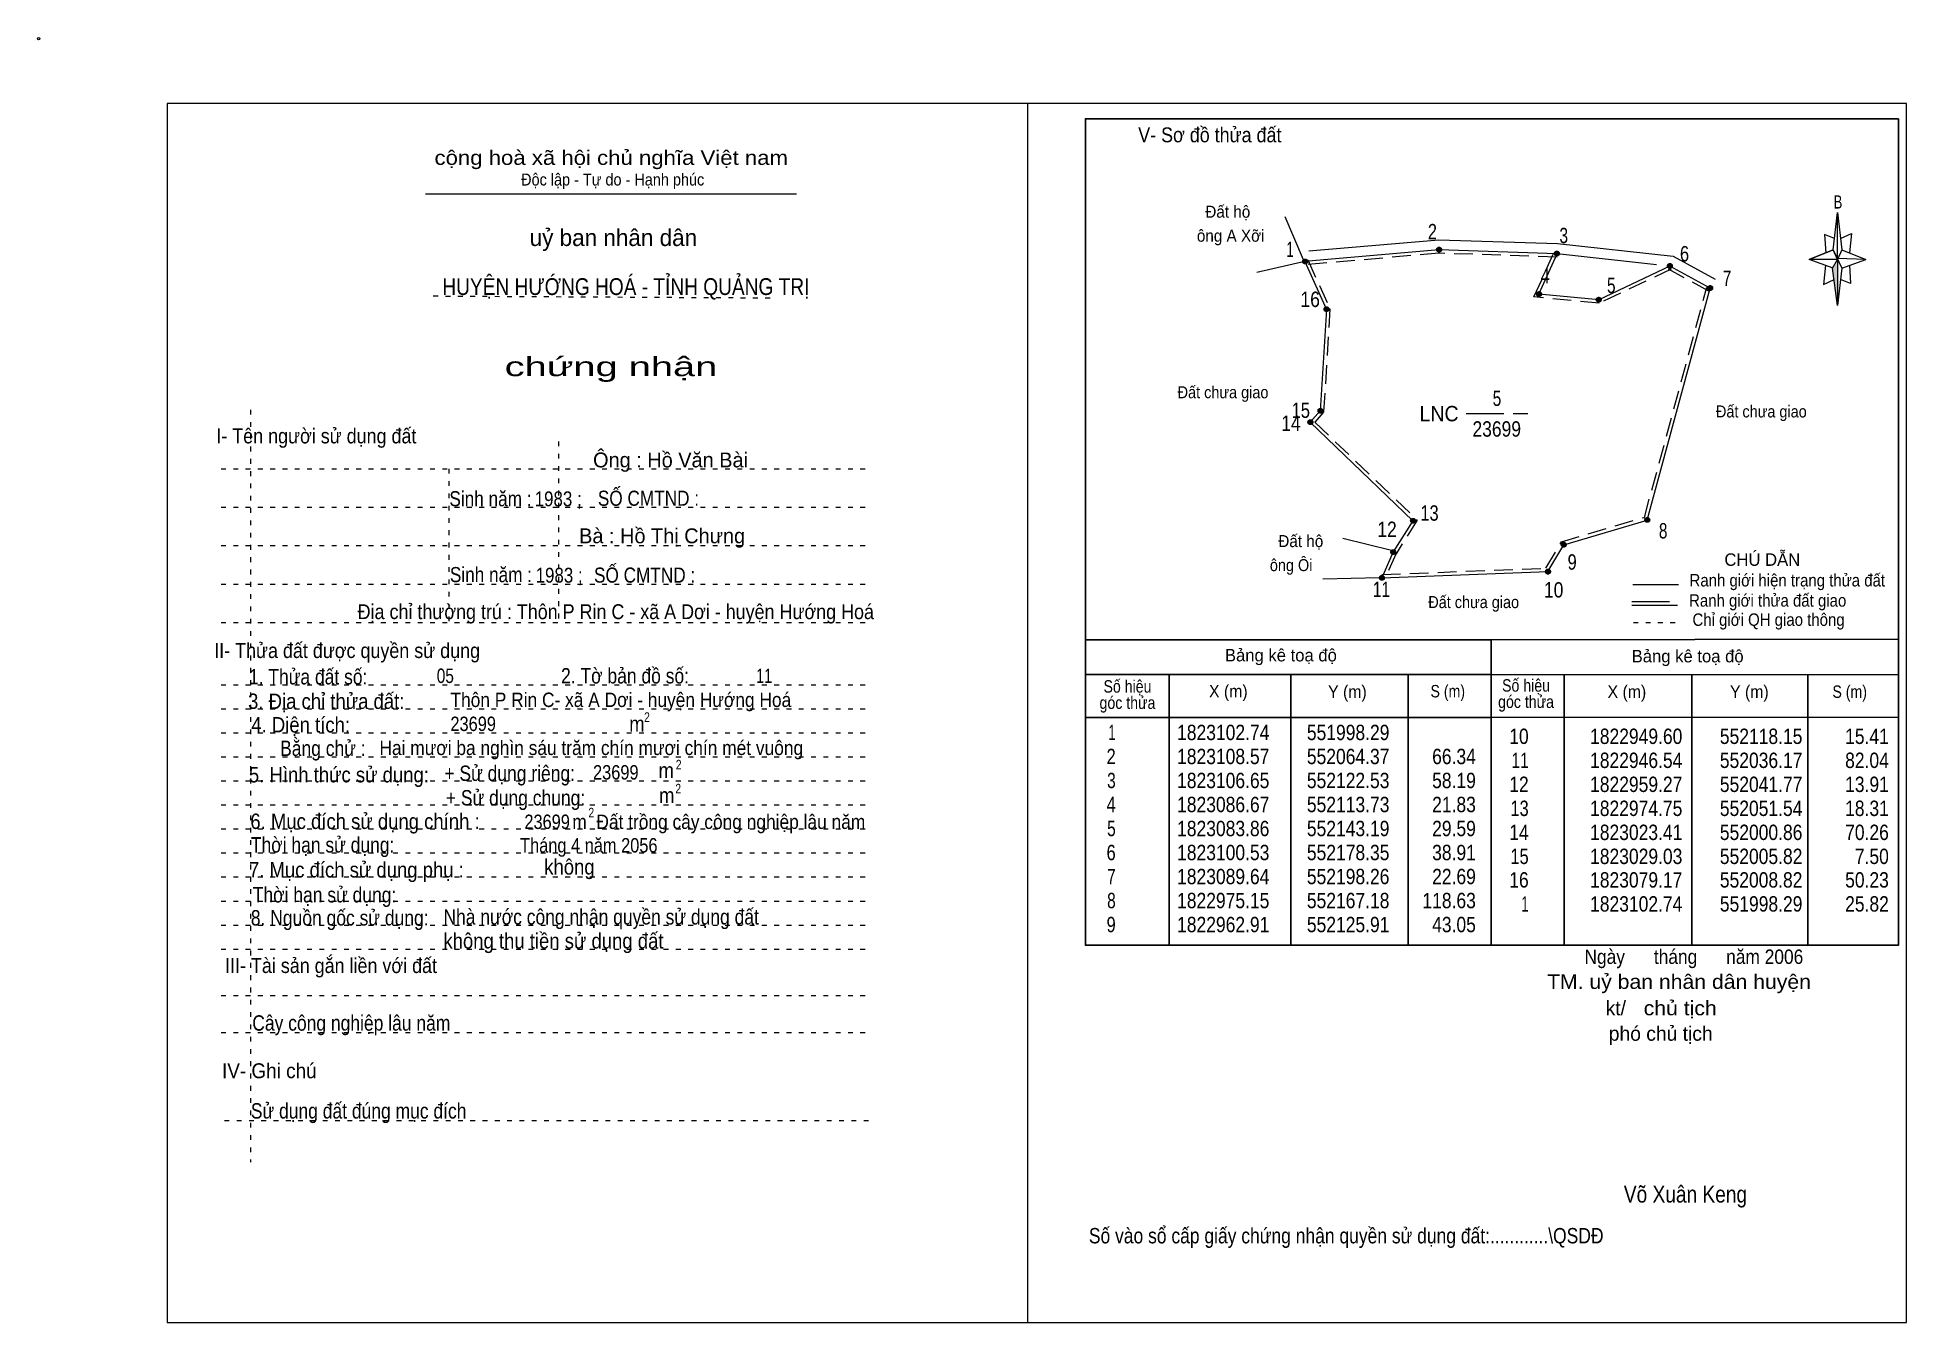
# Model space of a CAD drawing. Header units: centimetres. Extents: x -1.6 to 37.4, y -1.3 to 25.5.
import ezdxf
from ezdxf.enums import TextEntityAlignment as Align

# ---------------------------------------------------------------- set-up
doc = ezdxf.new("R2010")
doc.units = ezdxf.units.CM
doc.header["$LTSCALE"] = 0.13
for name, pattern in [('DOTTED', [1.5, 0.3, -1.2]), ('LONG_DASHED', [7.5, 6, -1.5]), ('MEDIUM_DASHED', [4.5, 3, -1.5])]:
    doc.linetypes.add(name, pattern=pattern)
for name, color, linetype, lineweight in [('1', 7, 'DOTTED', 13), ('10', 7, 'Continuous', 13), ('2', 7, 'Continuous', 25), ('22', 7, 'Continuous', 13), ('3', 7, 'Continuous', 13), ('30', 7, 'Continuous', 13), ('32', 7, 'LONG_DASHED', 13), ('33', 7, 'LONG_DASHED', 13), ('35', 7, 'Continuous', 13)]:
    doc.layers.add(name, color=color, linetype=linetype, lineweight=lineweight)

msp = doc.modelspace()

# ---------------------------------------------------------------- hatches: boundary and pattern name
at = {"layer": '30'}
msp.add_hatch(color=256, dxfattribs=at).paths.add_polyline_path([(35.91, 20.87), (35.91, 19.91), (35.81, 20.69)])
at = {"layer": '32'}
for points in [[(27.6632, 21.0741, 1), (27.5632, 21.0741, 1)], [(30.1165, 20.9932, 1), (30.0165, 20.9932, 1)], [(24.8757, 20.8282, 1), (24.7757, 20.8282, 1)], [(32.4712, 20.735, 1), (32.3712, 20.735, 1)], [(33.311, 20.2756, 1), (33.211, 20.2756, 1)], [(25.3199, 19.834, 1), (25.2199, 19.834, 1)], [(29.7453, 20.1503, 1), (29.6453, 20.1503, 1)], [(30.988, 20.0318, 1), (30.888, 20.0318, 1)], [(24.9841, 17.4819, 1), (24.8841, 17.4819, 1)], [(25.1934, 17.7189, 1), (25.0934, 17.7189, 1)], [(27.122, 15.4292, 1), (27.022, 15.4292, 1)], [(32, 15.4461, 1), (31.9, 15.4461, 1)], [(26.7098, 14.7763, 1), (26.6098, 14.7763, 1)], [(30.2591, 14.9298, 1), (30.1591, 14.9298, 1)], [(29.9318, 14.3684, 1), (29.8318, 14.3684, 1)], [(26.4736, 14.2393, 1), (26.3736, 14.2393, 1)]]:
    msp.add_hatch(color=256, dxfattribs=at).paths.add_polyline_path(points)

# ---------------------------------------------------------------- linework, layer by layer
at = {"layer": '1', "linetype": 'Continuous'}
msp.add_line((6.51, 22.24), (14.23, 22.24), dxfattribs=at)
at = {"layer": '1'}
for p, q in [((6.67, 20.11), (13.82, 20.07)), ((2.86, 17.74), (2.86, 2.07)), ((9.28, 17.08), (9.28, 13.31)), ((2.25, 16.51), (15.75, 16.51)), ((6.99, 16.51), (6.99, 13.31)), ((2.25, 15.71), (15.75, 15.71)), ((2.25, 14.91), (15.75, 14.91)), ((2.25, 14.11), (15.75, 14.11)), ((2.25, 13.31), (15.75, 13.31)), ((2.25, 12.01), (15.75, 12.01)), ((2.25, 11.51), (15.75, 11.51)), ((2.25, 11.01), (15.75, 11.01)), ((2.25, 10.51), (15.75, 10.51)), ((2.25, 10.01), (15.75, 10.01)), ((2.25, 9.51), (15.75, 9.51)), ((2.25, 9.01), (15.75, 9.01)), ((2.25, 8.51), (15.75, 8.51)), ((2.25, 8.01), (15.75, 8.01)), ((2.25, 7.51), (15.75, 7.51)), ((2.25, 7.01), (15.75, 7.01)), ((2.25, 6.51), (15.75, 6.51)), ((2.25, 5.54), (15.75, 5.54)), ((2.25, 4.77), (15.75, 4.77)), ((2.32, 2.94), (15.82, 2.94))]:
    msp.add_line(p, q, dxfattribs=at)
at = {"layer": '10'}
for p, q in [((24.79, 20.86), (24.41, 21.76)), ((24.82, 20.83), (23.82, 20.6)), ((26.62, 14.81), (25.61, 15.06)), ((26.37, 14.24), (25.19, 14.21))]:
    msp.add_line(p, q, dxfattribs=at)
at = {"layer": '10', "linetype": 'MEDIUM_DASHED'}
for p, q in [((33.23, 20.21), (32.39, 20.67)), ((26.72, 14.75), (26.48, 14.21))]:
    msp.add_line(p, q, dxfattribs=at)
at = {"layer": '10', "lineweight": 25}
for p, q in [((28.7, 12.95), (37.18, 12.96)), ((28.7, 12.23), (37.18, 12.22)), ((30.22, 12.23), (30.22, 6.59)), ((32.88, 12.23), (32.88, 6.59)), ((35.29, 12.23), (35.29, 6.59)), ((28.7, 11.33), (37.18, 11.34))]:
    msp.add_line(p, q, dxfattribs=at)
at = {"layer": '10'}
for points in [[(30.07, 20.99), (27.61, 21.07), (24.82, 20.83)], [(24.82, 20.83), (25.27, 19.83), (25.14, 17.72), (24.93, 17.48), (27.07, 15.43), (26.66, 14.78), (26.42, 14.24)], [(26.42, 14.24), (29.88, 14.37), (30.21, 14.93), (31.95, 15.44), (33.26, 20.27), (32.42, 20.73)], [(32.42, 20.73), (30.94, 20.03), (29.69, 20.15), (30.07, 20.99)]]:
    msp.add_lwpolyline(points, dxfattribs=at)
at = {"layer": '10', "linetype": 'MEDIUM_DASHED'}
for points in [[(32.45, 20.67), (30.95, 19.96), (29.59, 20.09), (30.01, 21.02)], [(30.07, 20.92), (27.61, 21), (24.83, 20.76)], [(24.88, 20.86), (25.34, 19.84), (25.21, 17.69), (25.03, 17.48), (27.16, 15.44), (26.72, 14.74)], [(26.42, 14.31), (29.84, 14.44), (30.16, 14.99), (31.89, 15.5), (33.19, 20.29)]]:
    msp.add_lwpolyline(points, dxfattribs=at)
at = {"layer": '10'}
msp.add_circle((-1.55, 25.47), 0.025, dxfattribs=at)
at = {"layer": '2'}
for p, q in [((20.25, 12.95), (28.7, 12.95)), ((28.7, 6.59), (28.7, 12.95)), ((20.25, 12.23), (28.7, 12.23)), ((21.99, 6.59), (21.99, 12.23)), ((24.53, 10.89), (24.53, 12.23)), ((26.97, 12.23), (26.97, 6.59)), ((20.25, 11.33), (28.7, 11.33))]:
    msp.add_line(p, q, dxfattribs=at)
msp.add_lwpolyline([(37.18, 23.8), (20.25, 23.8), (20.25, 6.59), (37.18, 6.59)], close=True, dxfattribs=at)
msp.add_lwpolyline([(24.53, 6.59), (24.53, 10.39), (24.53, 10.89)], dxfattribs=at)
at = {"layer": '22'}
msp.add_line((32.14, 20.76), (30.07, 20.99), dxfattribs=at)
msp.add_lwpolyline([(24.9, 21.05), (27.61, 21.28), (30.08, 21.2), (32.49, 20.94), (33.36, 20.46)], dxfattribs=at)
at = {"layer": '3'}
msp.add_line((19.04, 24.12), (19.04, -1.27), dxfattribs=at)
for points in [[(19.04, 24.12), (1.13, 24.12), (1.13, -1.27), (19.04, -1.27)], [(19.04, -1.27), (37.35, -1.27), (37.35, 24.12), (19.04, 24.12)]]:
    msp.add_lwpolyline(points, dxfattribs=at)
at = {"layer": '30'}
for p, q in [((35.82, 21.07), (35.91, 21.85)), ((36, 21.07), (36.5, 20.87)), ((35.82, 20.69), (35.32, 20.87)), ((36, 20.69), (35.91, 19.91)), ((36.16, 20.75), (36.18, 20.37)), ((36.18, 20.37), (35.97, 20.45))]:
    msp.add_line(p, q, dxfattribs=at)
for points in [[(35.91, 21.85), (36, 21.07), (35.91, 20.87)], [(35.91, 20.87), (35.32, 20.87), (35.82, 21.07), (36, 20.69), (36.5, 20.87), (35.91, 20.89)], [(35.91, 20.87), (35.91, 19.91), (35.81, 20.69)]]:
    msp.add_lwpolyline(points, close=True, dxfattribs=at)
for points in [[(35.97, 21.31), (36.2, 21.41), (36.16, 21.01)], [(35.91, 20.87), (35.82, 21.07), (35.32, 20.87)], [(35.85, 21.31), (35.64, 21.39), (35.67, 21.01)], [(35.66, 20.75), (35.62, 20.35), (35.84, 20.45)], [(35.91, 20.87), (36, 20.69), (36.5, 20.87)]]:
    msp.add_lwpolyline(points, dxfattribs=at)
at = {"layer": '32'}
for centre in [(27.6132, 21.0741), (30.0665, 20.9932), (24.8257, 20.8282), (32.4212, 20.735), (33.261, 20.2756), (25.2699, 19.834), (29.6953, 20.1503), (30.938, 20.0318), (24.9341, 17.4819), (25.1434, 17.7189), (27.072, 15.4292), (31.95, 15.4461), (26.6598, 14.7763), (30.2091, 14.9298), (29.8818, 14.3684), (26.4236, 14.2393)]:
    msp.add_circle(centre, 0.05, dxfattribs=at)
at = {"layer": '33'}
msp.add_line((28.18, 17.66), (29.46, 17.66), dxfattribs=at)
at = {"layer": '35'}
for p, q in [((31.65, 14.1), (32.6, 14.1)), ((31.63, 13.67), (32.58, 13.67))]:
    msp.add_line(p, q, dxfattribs=at)
at = {"layer": '35', "linetype": 'LONG_DASHED'}
msp.add_line((31.63, 13.75), (32.58, 13.75), dxfattribs=at)
at = {"layer": '35', "linetype": 'DOTTED'}
msp.add_line((31.66, 13.31), (32.65, 13.31), dxfattribs=at)

# ---------------------------------------------------------------- texts
at = {"layer": '1'}
for s, height, width, p in [('V- Sơ đồ thửa đất', 0.31, 0.9, (22.84, 23.31)), ('cộng hoà xã hội chủ nghĩa Việt nam', 0.3, 1.15, (10.375, 22.84)), ('Độc lập - Tự do - Hạnh phúc', 0.25, 0.9, (10.405, 22.41)), ('chứng nhận', 0.4, 1.55, (10.37, 18.44)), ('I- Tên người sử dụng đất', 0.31, 0.9, (4.235, 17.04)), ('II- Thửa đất được quyền sử dụng', 0.31, 0.9, (4.875, 12.57)), ('III- Tài sản gắn liền với đất', 0.31, 0.9, (4.54, 6.01)), ('IV- Ghi chú', 0.31, 0.95, (3.255, 3.82))]:
    msp.add_text(s, height=height, dxfattribs=dict(at, width=width)).set_placement(p, align=Align.CENTER)
msp.add_text('uỷ ban nhân dân', height=0.35, dxfattribs=at).set_placement((10.42, 21.15), align=Align.CENTER)
at = {"layer": '10'}
for s, width, p in [('  Đất hộ', 0.95, (22.57, 21.74)), ('ông A Xỡi', 0.95, (22.57, 21.24)), ('  Đất hộ', 0.95, (24.09, 14.88)), ('ông Ôi', 0.9, (24.09, 14.38))]:
    msp.add_text(s, height=0.25, dxfattribs=dict(at, width=width)).set_placement(p)
for s, height, width, p in [('Đất chưa giao', 0.25, 0.9, (23.115, 17.98)), ('Đất chưa giao', 0.25, 0.9, (34.325, 17.58)), ('Sinh năm :', 0.3149, 0.85, (7.86, 15.73)), ('1983 ;', 0.31, 0.85, (9.27, 15.73)), ('SỐ CMTND :', 0.3149, 0.85, (11.15, 15.74)), ('Sinh năm :', 0.3149, 0.85, (7.87, 14.15)), ('1983 ;', 0.31, 0.85, (9.29, 14.14)), ('SỐ CMTND :', 0.3149, 0.85, (11.07, 14.14)), ('Địa chỉ thường trú : Thôn P Rin C - xã A Dơi - huyện Hướng Hoá', 0.31, 0.9, (10.47, 13.38)), ('Đất chưa giao', 0.25, 0.9, (28.335, 13.61)), ('05', 0.3, 0.8, (6.92, 12.05)), ('11', 0.3, 0.75, (13.56, 12.05)), ('Thôn P Rin C- xã A Dơi - huyện Hướng Hoá ', 0.3, 0.9, (10.625, 11.55)), ('23699', 0.3, 0.85, (7.5, 11.05)), ('Hai mươi ba nghìn sáu trăm chín mươi chín mét vuông ', 0.3, 0.9, (10.01, 10.55)), ('23699', 0.3, 0.85, (10.47, 10.04)), ('m  Đất trồng cây công nghiệp lâu năm ', 0.3, 0.9, (12.665, 9.01)), ('23699', 0.3, 0.85, (9.04, 9.01)), ('Tháng 4 năm 2056 ', 0.3, 0.85, (9.955, 8.52)), ('Ngày      tháng      năm 2006', 0.3, 0.9, (32.92, 6.2)), ('TM. uỷ ban nhân dân huyện', 0.3, 1.1, (32.61, 5.68)), ('chủ tịch', 0.3, 1.1, (32.635, 5.13)), ('Võ Xuân Keng ', 0.35, 0.85, (32.8, 1.23))]:
    msp.add_text(s, height=height, dxfattribs=dict(at, width=width)).set_placement(p, align=Align.CENTER)
for s, height, p in [('Ông : Hồ Văn Bài', 0.31, (11.61, 16.54)), ('Bà : Hồ Thị Chưng', 0.31, (11.435, 14.96)), ('kt/ ', 0.3, (31.35, 5.13)), ('phó chủ tịch ', 0.3, (32.285, 4.6))]:
    msp.add_text(s, height=height, dxfattribs=at).set_placement(p, align=Align.CENTER)
at = {"layer": '2'}
for s, height, width, p in [('HUYỆN HƯỚNG HOÁ - TỈNH QUẢNG TRỊ', 0.35, 0.85, (10.68, 20.13)), ('Số hiệu', 0.2591, 0.85, (21.125, 11.85)), ('Số hiệu', 0.2591, 0.85, (29.425, 11.87)), ('3. Địa chỉ thửa đất:', 0.32, 0.9, (4.44, 11.51)), ('góc thửa', 0.2591, 0.85, (21.125, 11.51)), ('X (m)', 0.2591, 0.95, (23.225, 11.75)), ('Y (m)', 0.2591, 0.95, (25.705, 11.74)), ('S (m)', 0.2591, 0.85, (27.795, 11.75)), ('góc thửa', 0.2591, 0.85, (29.425, 11.53)), ('X (m)', 0.2591, 0.95, (31.525, 11.74)), ('Y (m)', 0.2591, 0.95, (34.075, 11.74)), ('S (m)', 0.2591, 0.85, (36.165, 11.74)), ('Số vào sổ cấp giấy chứng nhận quyền sử dụng đất:............\\QSDĐ', 0.32, 0.85, (25.68, 0.38))]:
    msp.add_text(s, height=height, dxfattribs=dict(at, width=width)).set_placement(p, align=Align.CENTER)
for p in [(24.32, 12.5), (32.79, 12.48)]:
    msp.add_text('Bảng kê toạ độ', height=0.2591, dxfattribs=at).set_placement(p, align=Align.CENTER)
for s, height, width, p in [('1. Thửa đất số:', 0.32, 0.85, (2.83, 12.02)), ('2. Tờ bản đồ số:', 0.32, 0.85, (9.33, 12.04)), ('4. Diện tích:', 0.32, 0.9, (2.88, 11.02)), ('m', 0.32, 0.9, (10.75, 11.04)), ('2', 0.2, 0.8, (11.06, 11.24)), ('Bằng chử :', 0.32, 0.85, (3.48, 10.53)), ('5. Hình thức sử dụng:', 0.32, 0.9, (2.83, 9.98)), ('+ Sử dụng riêng:', 0.32, 0.85, (6.9, 10.01)), ('m', 0.32, 0.9, (11.36, 10.07)), ('2', 0.2, 0.8, (11.72, 10.25)), ('+ Sử dụng chung:', 0.32, 0.85, (6.93, 9.5)), ('m', 0.32, 0.9, (11.37, 9.55)), ('2', 0.2, 0.8, (11.71, 9.75)), ('6. Mục đích sử dụng chính : ', 0.32, 0.9, (2.86, 9.01)), ('2', 0.2, 0.8, (9.9, 9.25)), ('Thời hạn sử dụng: ', 0.32, 0.85, (2.87, 8.52)), ('7. Mục đích sử dụng phụ : ', 0.32, 0.9, (2.83, 8)), ('không', 0.32, 0.9, (8.98, 8.06)), ('Thời hạn sử dụng: ', 0.32, 0.85, (2.91, 7.48)), ('8. Nguồn gốc sử dụng: ', 0.32, 0.85, (2.87, 7)), ('Nhà nước công nhận quyền sử dụng đất  ', 0.32, 0.85, (6.88, 7.02)), ('không thu tiền sử dụng đất', 0.32, 0.9, (6.88, 6.52)), ('Cây công nghiệp lâu năm', 0.32, 0.85, (2.9, 4.81)), ('Sử dụng đất đúng mục đích', 0.32, 0.85, (2.87, 2.98))]:
    msp.add_text(s, height=height, dxfattribs=dict(at, width=width)).set_placement(p)
at = {"layer": '30', "width": 0.75}
msp.add_text('B', height=0.2756, dxfattribs=at).set_placement((35.92, 21.93), align=Align.CENTER)
at = {"layer": '30'}
for s, width, p in [('1', 0.65, (20.88, 10.86)), ('1823102.74', 0.85, (24.08, 10.86)), ('551998.29', 0.85, (26.58, 10.86)), ('551998.29', 0.85, (26.58, 10.86)), ('10', 0.85, (29.48, 10.78)), ('1822949.60', 0.85, (32.68, 10.78)), ('552118.15', 0.85, (35.18, 10.78)), ('15.41', 0.85, (36.98, 10.78)), ('2', 0.8, (20.88, 10.36)), ('1823108.57', 0.85, (24.08, 10.36)), ('552064.37', 0.85, (26.58, 10.36)), ('66.34', 0.85, (28.38, 10.36)), ('11', 0.75, (29.48, 10.28)), ('1822946.54', 0.85, (32.68, 10.28)), ('552036.17', 0.85, (35.18, 10.28)), ('82.04', 0.85, (36.98, 10.28)), ('3', 0.75, (20.88, 9.86)), ('1823106.65', 0.85, (24.08, 9.86)), ('552122.53', 0.85, (26.58, 9.86)), ('58.19', 0.85, (28.38, 9.86)), ('12', 0.85, (29.48, 9.78)), ('1822959.27', 0.85, (32.68, 9.78)), ('552041.77', 0.85, (35.18, 9.78)), ('13.91', 0.85, (36.98, 9.78)), ('4', 0.8, (20.88, 9.36)), ('1823086.67', 0.85, (24.08, 9.36)), ('552113.73', 0.85, (26.58, 9.36)), ('21.83', 0.85, (28.38, 9.36)), ('13', 0.8, (29.48, 9.28)), ('1822974.75', 0.85, (32.68, 9.28)), ('552051.54', 0.85, (35.18, 9.28)), ('18.31', 0.85, (36.98, 9.28)), ('5', 0.75, (20.88, 8.86)), ('1823083.86', 0.85, (24.08, 8.86)), ('552143.19', 0.85, (26.58, 8.86)), ('29.59', 0.85, (28.38, 8.86)), ('14', 0.85, (29.48, 8.78)), ('1823023.41', 0.85, (32.68, 8.78)), ('552000.86', 0.85, (35.18, 8.78)), ('70.26', 0.85, (36.98, 8.78)), ('6', 0.8, (20.88, 8.36)), ('1823100.53', 0.85, (24.08, 8.36)), ('552178.35', 0.85, (26.58, 8.36)), ('38.91', 0.85, (28.38, 8.36)), ('15', 0.8, (29.48, 8.28)), ('1823029.03', 0.85, (32.68, 8.28)), ('552005.82', 0.85, (35.18, 8.28)), ('7.50', 0.85, (36.98, 8.28)), ('7', 0.75, (20.88, 7.86)), ('1823089.64', 0.85, (24.08, 7.86)), ('552198.26', 0.85, (26.58, 7.86)), ('22.69', 0.85, (28.38, 7.86)), ('16', 0.85, (29.48, 7.79)), ('1823079.17', 0.85, (32.68, 7.79)), ('552008.82', 0.85, (35.18, 7.79)), ('50.23', 0.85, (36.98, 7.79)), ('8', 0.75, (20.88, 7.36)), ('1822975.15', 0.85, (24.08, 7.36)), ('552167.18', 0.85, (26.58, 7.36)), ('118.63', 0.85, (28.38, 7.36)), ('1', 0.65, (29.48, 7.29)), ('1823102.74', 0.85, (32.68, 7.29)), ('551998.29', 0.85, (35.18, 7.29)), ('25.82', 0.85, (36.98, 7.29)), ('9', 0.8, (20.88, 6.86)), ('1822962.91', 0.85, (24.08, 6.86)), ('552125.91', 0.85, (26.58, 6.86)), ('43.05', 0.85, (28.38, 6.86))]:
    msp.add_text(s, height=0.32, dxfattribs=dict(at, width=width)).set_placement(p, align=Align.RIGHT)
at = {"layer": '32'}
for s, width, p in [('2', 0.8, (27.475, 21.29)), ('3', 0.75, (30.21, 21.21)), ('1', 0.65, (24.51, 20.92)), ('6', 0.8, (32.725, 20.83)), ('4', 0.8, (29.825, 20.37)), ('7', 0.75, (33.61, 20.32)), ('5', 0.75, (31.2, 20.17)), ('16', 0.85, (24.93, 19.88)), ('14', 0.85, (24.53, 17.3)), ('15', 0.8, (24.735, 17.57)), ('13', 0.8, (27.415, 15.43)), ('12', 0.85, (26.53, 15.09)), ('8', 0.75, (32.28, 15.06)), ('9', 0.8, (30.385, 14.41)), ('11', 0.75, (26.415, 13.84)), ('10', 0.85, (30, 13.83))]:
    msp.add_text(s, height=0.32, dxfattribs=dict(at, width=width)).set_placement(p, align=Align.CENTER)
at = {"layer": '33'}
for s, width, p in [('5', 0.75, (28.82, 17.82)), ('23699', 0.85, (28.815, 17.18))]:
    msp.add_text(s, height=0.32, dxfattribs=dict(at, width=width)).set_placement(p, align=Align.CENTER)
at = {"layer": '33', "width": 0.95}
msp.add_text('LNC', height=0.32, dxfattribs=at).set_placement((28.02, 17.5), align=Align.RIGHT)
at = {"layer": '35'}
msp.add_text('CHÚ DẪN', height=0.2591, dxfattribs=at).set_placement((34.345, 14.49), align=Align.CENTER)
at = {"layer": '35', "width": 0.9}
for s, p in [('Ranh giới hiện trạng thửa đất', (34.865, 14.06)), ('Ranh giới thửa đất giao ', (34.5, 13.64)), ('Chỉ giới QH giao thông', (34.475, 13.24))]:
    msp.add_text(s, height=0.2591, dxfattribs=at).set_placement(p, align=Align.CENTER)

doc.saveas('drawing.dxf')
